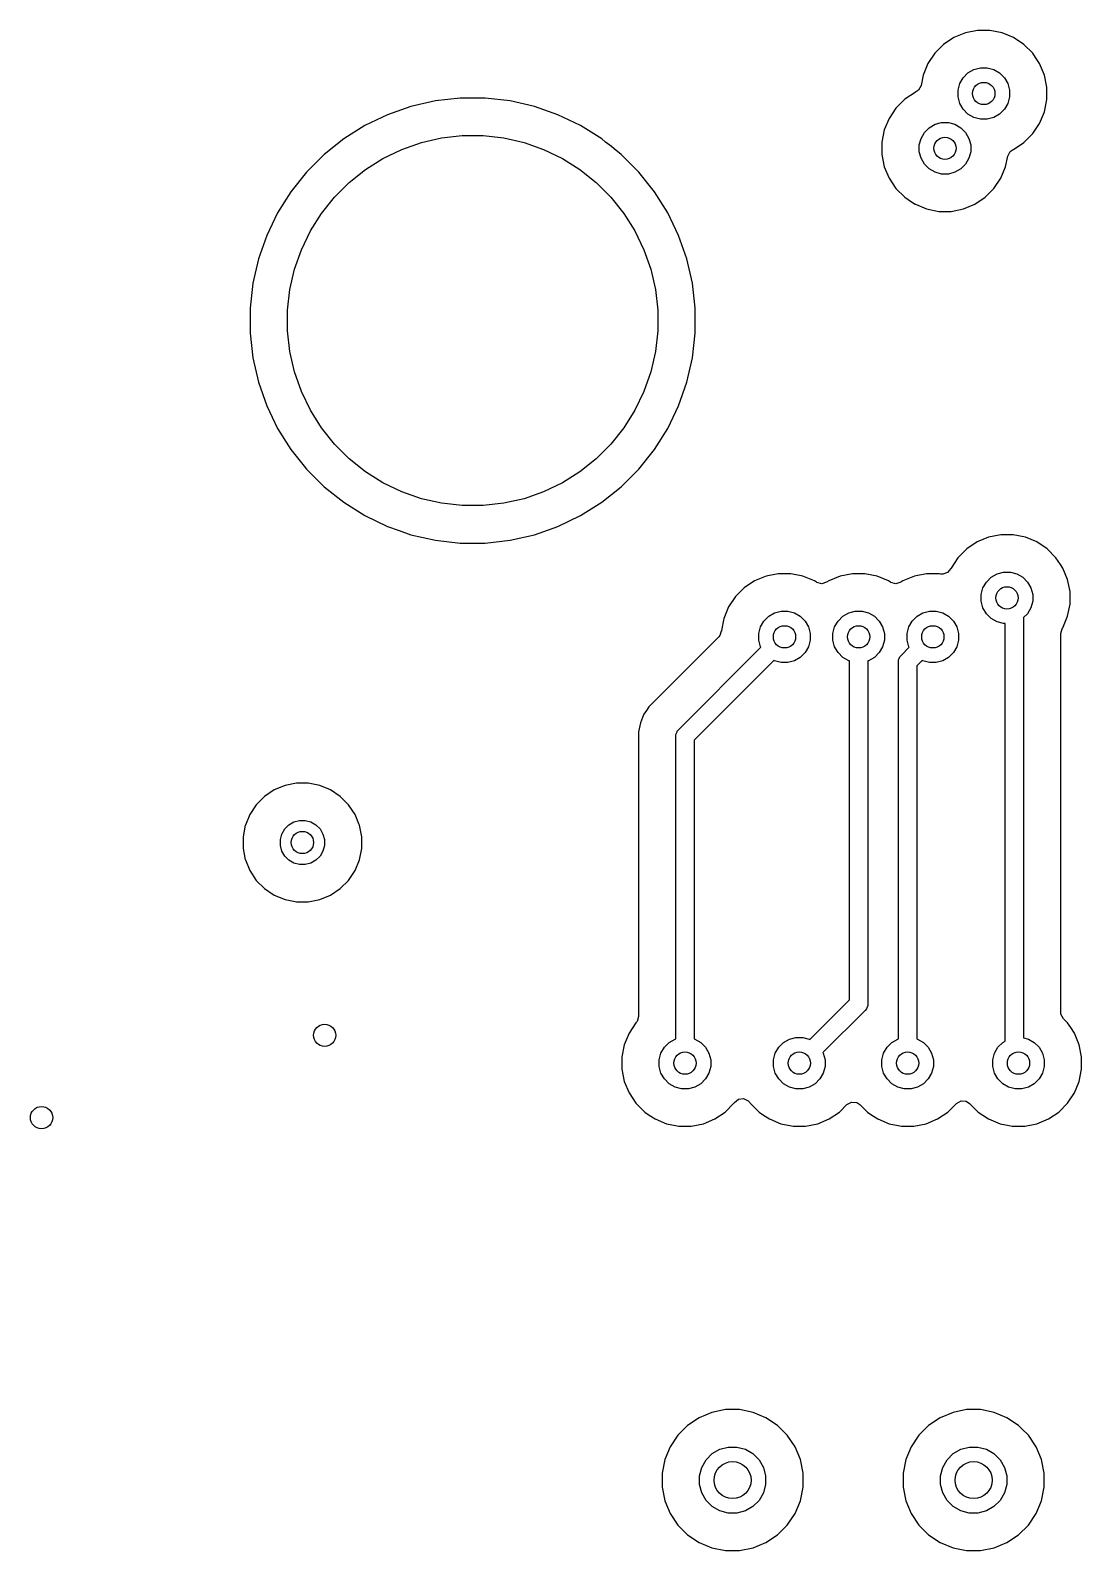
# Model space of a CAD drawing. Extents: x 3.62 to 7.51, y -6.04 to -1.71.
# Drawn here: x 5.909 to 6.467, y -3.061 to -2.254 of the extents above; entities that cross this region are included whole.
import ezdxf

# ---------------------------------------------------------------- set-up
doc = ezdxf.new("R2010")
doc.units = 0
doc.header["$MEASUREMENT"] = 0
doc.layers.add('BLACK', color=7, linetype='CONTINUOUS')

msp = doc.modelspace()

# ---------------------------------------------------------------- linework, layer by layer
at = {"layer": 'BLACK', "linetype": 'CONTINUOUS'}
for p, q in [((6.39898, -2.25758), (6.3935, -2.26125)), ((6.40508, -2.25506), (6.39898, -2.25758)), ((6.41155, -2.25377), (6.40508, -2.25506)), ((6.40508, -2.25506), (6.40508, -2.25506)), ((6.41814, -2.25377), (6.41155, -2.25377)), ((6.41155, -2.25377), (6.41155, -2.25377)), ((6.42461, -2.25506), (6.41814, -2.25377)), ((6.41814, -2.25377), (6.41814, -2.25377)), ((6.43071, -2.25758), (6.42461, -2.25506)), ((6.42461, -2.25506), (6.42461, -2.25506)), ((6.43619, -2.26125), (6.43071, -2.25758)), ((6.38884, -2.26591), (6.38517, -2.27139)), ((6.3935, -2.26125), (6.38884, -2.26591)), ((6.44085, -2.26591), (6.43619, -2.26125)), ((6.44238, -2.26819), (6.44085, -2.26591)), ((6.44452, -2.27139), (6.44238, -2.26819)), ((6.38517, -2.27139), (6.38265, -2.27749)), ((6.40391, -2.27887), (6.40646, -2.27632)), ((6.40646, -2.27632), (6.40957, -2.27452)), ((6.40957, -2.27452), (6.41305, -2.27359)), ((6.41305, -2.27359), (6.41664, -2.27359)), ((6.41664, -2.27359), (6.42012, -2.27452)), ((6.42012, -2.27452), (6.42323, -2.27632)), ((6.42323, -2.27632), (6.42578, -2.27887)), ((6.44704, -2.27749), (6.44452, -2.27139)), ((6.38154, -2.28305), (6.38027, -2.28549)), ((6.38265, -2.27749), (6.38154, -2.28305)), ((6.38265, -2.27749), (6.38265, -2.27749)), ((6.40118, -2.28546), (6.40211, -2.28198)), ((6.40211, -2.28198), (6.40391, -2.27887)), ((6.42578, -2.27887), (6.42758, -2.28198)), ((6.42758, -2.28198), (6.42851, -2.28546)), ((6.44833, -2.28396), (6.44704, -2.27749)), ((6.44833, -2.29055), (6.44833, -2.28396)), ((6.12372, -2.29123), (6.11079, -2.29418)), ((6.12373, -2.29123), (6.12372, -2.29123)), ((6.13691, -2.28974), (6.12373, -2.29123)), ((6.15018, -2.28974), (6.13691, -2.28974)), ((6.13691, -2.28974), (6.13691, -2.28974)), ((6.16336, -2.29123), (6.15018, -2.28974)), ((6.15018, -2.28974), (6.15018, -2.28974)), ((6.1763, -2.29418), (6.16336, -2.29123)), ((6.16336, -2.29123), (6.16336, -2.29123)), ((6.37291, -2.29036), (6.36825, -2.29503)), ((6.3784, -2.2867), (6.37291, -2.29036)), ((6.37862, -2.28661), (6.3784, -2.2867)), ((6.3784, -2.2867), (6.3784, -2.2867)), ((6.38027, -2.28549), (6.37862, -2.28661)), ((6.40118, -2.28905), (6.40118, -2.28546)), ((6.40211, -2.29253), (6.40118, -2.28905)), ((6.40391, -2.29564), (6.40211, -2.29253)), ((6.42758, -2.29253), (6.42578, -2.29564)), ((6.42851, -2.28905), (6.42758, -2.29253)), ((6.42851, -2.28546), (6.42851, -2.28905)), ((6.44704, -2.29702), (6.44833, -2.29055)), ((6.09827, -2.29856), (6.08631, -2.30432)), ((6.11079, -2.29418), (6.09827, -2.29856)), ((6.11079, -2.29418), (6.11079, -2.29418)), ((6.18882, -2.29856), (6.1763, -2.29418)), ((6.1763, -2.29418), (6.1763, -2.29418)), ((6.20077, -2.30432), (6.18882, -2.29856)), ((6.36458, -2.30051), (6.36206, -2.30661)), ((6.36825, -2.29503), (6.36458, -2.30051)), ((6.40646, -2.29819), (6.40391, -2.29564)), ((6.40957, -2.29999), (6.40646, -2.29819)), ((6.41305, -2.30092), (6.40957, -2.29999)), ((6.42012, -2.29999), (6.41664, -2.30092)), ((6.42323, -2.29819), (6.42012, -2.29999)), ((6.42578, -2.29564), (6.42323, -2.29819)), ((6.44452, -2.30312), (6.44704, -2.29702)), ((6.08631, -2.30432), (6.07508, -2.31138)), ((6.20078, -2.30432), (6.20077, -2.30432)), ((6.21201, -2.31138), (6.20078, -2.30432)), ((6.36206, -2.30661), (6.36077, -2.31307)), ((6.36206, -2.30661), (6.36206, -2.30661)), ((6.38153, -2.3111), (6.38332, -2.30798)), ((6.38332, -2.30798), (6.38587, -2.30544)), ((6.38587, -2.30544), (6.38898, -2.30364)), ((6.38898, -2.30364), (6.39246, -2.30271)), ((6.39246, -2.30271), (6.39606, -2.30271)), ((6.39606, -2.30271), (6.39953, -2.30364)), ((6.39953, -2.30364), (6.40265, -2.30544)), ((6.40265, -2.30544), (6.40519, -2.30798)), ((6.40519, -2.30798), (6.40699, -2.3111)), ((6.41664, -2.30092), (6.41305, -2.30092)), ((6.43619, -2.31326), (6.44085, -2.3086)), ((6.44085, -2.3086), (6.44452, -2.30312)), ((6.07508, -2.31138), (6.0647, -2.31965)), ((6.10588, -2.31694), (6.1163, -2.3133)), ((6.1163, -2.3133), (6.12706, -2.31084)), ((6.12706, -2.31084), (6.13802, -2.3096)), ((6.13802, -2.3096), (6.14906, -2.3096)), ((6.14906, -2.3096), (6.16003, -2.31084)), ((6.16003, -2.31084), (6.17079, -2.3133)), ((6.17079, -2.3133), (6.18121, -2.31694)), ((6.21413, -2.31307), (6.21201, -2.31138)), ((6.21717, -2.31549), (6.21413, -2.31307)), ((6.21862, -2.31665), (6.21717, -2.31549)), ((6.22238, -2.31965), (6.21862, -2.31665)), ((6.21862, -2.31665), (6.21862, -2.31665)), ((6.36077, -2.31307), (6.36077, -2.31967)), ((6.3806, -2.31457), (6.38153, -2.3111)), ((6.3806, -2.31817), (6.3806, -2.31457)), ((6.40699, -2.3111), (6.40792, -2.31457)), ((6.40792, -2.31457), (6.40792, -2.31817)), ((6.43071, -2.31693), (6.43619, -2.31326)), ((6.0647, -2.31965), (6.05532, -2.32903)), ((6.08659, -2.3276), (6.09593, -2.32173)), ((6.09593, -2.32173), (6.10588, -2.31694)), ((6.18121, -2.31694), (6.19115, -2.32173)), ((6.19115, -2.32173), (6.2005, -2.3276)), ((6.23176, -2.32903), (6.22238, -2.31965)), ((6.22238, -2.31965), (6.22238, -2.31965)), ((6.22238, -2.31965), (6.22238, -2.31965)), ((6.36077, -2.31967), (6.36206, -2.32614)), ((6.38153, -2.32165), (6.3806, -2.31817)), ((6.38332, -2.32476), (6.38153, -2.32165)), ((6.38587, -2.32731), (6.38332, -2.32476)), ((6.40519, -2.32476), (6.40265, -2.32731)), ((6.40699, -2.32165), (6.40519, -2.32476)), ((6.40792, -2.31817), (6.40699, -2.32165)), ((6.42645, -2.32614), (6.42756, -2.32058)), ((6.42756, -2.32058), (6.42884, -2.31814)), ((6.42884, -2.31814), (6.43048, -2.31702)), ((6.43048, -2.31702), (6.43071, -2.31693)), ((6.05532, -2.32903), (6.04705, -2.33941)), ((6.07796, -2.33448), (6.08659, -2.3276)), ((6.2005, -2.3276), (6.20913, -2.33448)), ((6.24004, -2.33941), (6.23176, -2.32903)), ((6.36206, -2.32614), (6.36206, -2.32614)), ((6.36206, -2.32614), (6.36458, -2.33223)), ((6.36458, -2.33223), (6.36825, -2.33772)), ((6.38898, -2.3291), (6.38587, -2.32731)), ((6.39246, -2.33003), (6.38898, -2.3291)), ((6.39606, -2.33003), (6.39246, -2.33003)), ((6.39953, -2.3291), (6.39606, -2.33003)), ((6.40265, -2.32731), (6.39953, -2.3291)), ((6.42027, -2.33772), (6.42393, -2.33223)), ((6.42393, -2.33223), (6.42645, -2.32614)), ((6.04705, -2.33941), (6.03999, -2.35064)), ((6.07015, -2.34229), (6.07796, -2.33448)), ((6.20913, -2.33448), (6.21693, -2.34229)), ((6.2471, -2.35064), (6.24004, -2.33941)), ((6.36825, -2.33772), (6.37291, -2.34238)), ((6.4156, -2.34238), (6.42027, -2.33772)), ((6.06327, -2.35092), (6.07015, -2.34229)), ((6.21693, -2.34229), (6.22382, -2.35092)), ((6.37291, -2.34238), (6.37656, -2.34482)), ((6.37656, -2.34482), (6.3784, -2.34605)), ((6.3784, -2.34605), (6.3784, -2.34605)), ((6.3784, -2.34605), (6.3784, -2.34605)), ((6.3784, -2.34605), (6.37854, -2.34611)), ((6.37854, -2.34611), (6.38449, -2.34857)), ((6.38449, -2.34857), (6.39096, -2.34986)), ((6.39755, -2.34986), (6.40402, -2.34857)), ((6.40402, -2.34857), (6.41012, -2.34605)), ((6.41012, -2.34605), (6.4156, -2.34238)), ((6.03999, -2.35064), (6.03423, -2.3626)), ((6.0574, -2.36026), (6.06327, -2.35092)), ((6.22382, -2.35092), (6.22969, -2.36026)), ((6.25285, -2.3626), (6.2471, -2.35064)), ((6.39096, -2.34986), (6.39096, -2.34986)), ((6.39096, -2.34986), (6.39096, -2.34986)), ((6.39096, -2.34986), (6.39755, -2.34986)), ((6.39755, -2.34986), (6.39755, -2.34986)), ((6.03423, -2.3626), (6.02985, -2.37512)), ((6.05261, -2.37021), (6.0574, -2.36026)), ((6.22969, -2.36026), (6.23448, -2.37021)), ((6.25724, -2.37512), (6.25285, -2.3626)), ((6.04896, -2.38063), (6.05261, -2.37021)), ((6.23448, -2.37021), (6.23812, -2.38063)), ((6.02985, -2.37512), (6.0269, -2.38806)), ((6.02985, -2.37512), (6.02985, -2.37512)), ((6.04651, -2.39139), (6.04896, -2.38063)), ((6.23812, -2.38063), (6.24058, -2.39139)), ((6.26019, -2.38806), (6.25724, -2.37512)), ((6.0269, -2.38806), (6.02541, -2.40124)), ((6.0269, -2.38806), (6.0269, -2.38806)), ((6.26167, -2.40124), (6.26019, -2.38806)), ((6.04527, -2.40236), (6.04651, -2.39139)), ((6.24058, -2.39139), (6.24181, -2.40236)), ((6.02541, -2.40124), (6.02541, -2.41451)), ((6.04527, -2.41339), (6.04527, -2.40236)), ((6.24181, -2.40236), (6.24181, -2.41339)), ((6.26167, -2.41451), (6.26167, -2.40124)), ((6.04651, -2.42436), (6.04527, -2.41339)), ((6.24181, -2.41339), (6.24058, -2.42436)), ((6.02541, -2.41451), (6.0269, -2.42769)), ((6.26019, -2.42769), (6.26167, -2.41451)), ((6.0269, -2.42769), (6.0269, -2.42769)), ((6.0269, -2.42769), (6.02985, -2.44063)), ((6.04896, -2.43512), (6.04651, -2.42436)), ((6.24058, -2.42436), (6.23812, -2.43512)), ((6.25724, -2.44063), (6.26019, -2.42769)), ((6.05261, -2.44554), (6.04896, -2.43512)), ((6.23812, -2.43512), (6.23448, -2.44554)), ((6.02985, -2.44063), (6.02985, -2.44063)), ((6.02985, -2.44063), (6.03423, -2.45315)), ((6.0574, -2.45548), (6.05261, -2.44554)), ((6.23448, -2.44554), (6.22969, -2.45548)), ((6.25285, -2.45315), (6.25724, -2.44063)), ((6.03423, -2.45315), (6.03999, -2.46511)), ((6.2471, -2.46511), (6.25285, -2.45315)), ((6.06327, -2.46483), (6.0574, -2.45548)), ((6.22969, -2.45548), (6.22382, -2.46483)), ((6.03999, -2.46511), (6.03999, -2.46511)), ((6.03999, -2.46511), (6.04705, -2.47634)), ((6.07015, -2.47346), (6.06327, -2.46483)), ((6.22382, -2.46483), (6.21693, -2.47346)), ((6.24004, -2.47634), (6.2471, -2.46511)), ((6.04705, -2.47634), (6.0506, -2.48079)), ((6.07796, -2.48126), (6.07015, -2.47346)), ((6.21693, -2.47346), (6.20913, -2.48126)), ((6.23176, -2.48671), (6.24004, -2.47634)), ((6.0506, -2.48079), (6.05407, -2.48514)), ((6.05407, -2.48514), (6.05532, -2.48671)), ((6.08659, -2.48815), (6.07796, -2.48126)), ((6.20913, -2.48126), (6.2005, -2.48815)), ((6.05532, -2.48671), (6.0647, -2.4961)), ((6.09593, -2.49402), (6.08659, -2.48815)), ((6.10588, -2.49881), (6.09593, -2.49402)), ((6.19115, -2.49402), (6.18121, -2.49881)), ((6.2005, -2.48815), (6.19115, -2.49402)), ((6.22238, -2.4961), (6.23176, -2.48671)), ((6.0647, -2.4961), (6.07508, -2.50437)), ((6.1163, -2.50245), (6.10588, -2.49881)), ((6.12706, -2.50491), (6.1163, -2.50245)), ((6.17079, -2.50245), (6.16003, -2.50491)), ((6.18121, -2.49881), (6.17079, -2.50245)), ((6.21201, -2.50437), (6.22238, -2.4961)), ((6.07508, -2.50437), (6.08631, -2.51143)), ((6.13802, -2.50614), (6.12706, -2.50491)), ((6.14906, -2.50614), (6.13802, -2.50614)), ((6.16003, -2.50491), (6.14906, -2.50614)), ((6.20078, -2.51143), (6.21201, -2.50437)), ((6.08631, -2.51143), (6.09827, -2.51718)), ((6.09827, -2.51718), (6.10443, -2.51934)), ((6.1763, -2.52157), (6.18882, -2.51718)), ((6.18882, -2.51718), (6.20078, -2.51143)), ((6.10443, -2.51934), (6.11079, -2.52157)), ((6.11079, -2.52157), (6.11079, -2.52157)), ((6.11079, -2.52157), (6.12372, -2.52452)), ((6.12372, -2.52452), (6.13691, -2.526)), ((6.13691, -2.526), (6.13691, -2.526)), ((6.13691, -2.526), (6.13691, -2.526)), ((6.13691, -2.526), (6.15018, -2.526)), ((6.15018, -2.526), (6.16336, -2.52452)), ((6.15018, -2.526), (6.15018, -2.526)), ((6.16336, -2.52452), (6.1763, -2.52157)), ((6.4113, -2.52544), (6.40582, -2.52911)), ((6.4174, -2.52292), (6.4113, -2.52544)), ((6.42387, -2.52163), (6.4174, -2.52292)), ((6.4174, -2.52292), (6.4174, -2.52292)), ((6.43046, -2.52163), (6.42387, -2.52163)), ((6.42387, -2.52163), (6.42387, -2.52163)), ((6.43693, -2.52292), (6.43046, -2.52163)), ((6.43046, -2.52163), (6.43046, -2.52163)), ((6.44303, -2.52544), (6.43693, -2.52292)), ((6.43693, -2.52292), (6.43693, -2.52292)), ((6.44851, -2.52911), (6.44303, -2.52544)), ((6.40116, -2.53377), (6.39749, -2.53926)), ((6.40582, -2.52911), (6.40116, -2.53377)), ((6.45317, -2.53377), (6.44851, -2.52911)), ((6.45561, -2.53742), (6.45317, -2.53377)), ((6.30576, -2.5423), (6.29929, -2.54359)), ((6.31235, -2.5423), (6.30576, -2.5423)), ((6.30576, -2.5423), (6.30576, -2.5423)), ((6.31882, -2.54359), (6.31235, -2.5423)), ((6.31235, -2.5423), (6.31235, -2.5423)), ((6.34513, -2.5423), (6.33866, -2.54359)), ((6.35172, -2.5423), (6.34513, -2.5423)), ((6.34513, -2.5423), (6.34513, -2.5423)), ((6.35819, -2.54359), (6.35172, -2.5423)), ((6.35172, -2.5423), (6.35172, -2.5423)), ((6.3845, -2.5423), (6.37803, -2.54359)), ((6.39109, -2.5423), (6.3845, -2.5423)), ((6.3845, -2.5423), (6.3845, -2.5423)), ((6.39191, -2.54247), (6.39109, -2.5423)), ((6.39304, -2.54256), (6.39191, -2.54247)), ((6.39565, -2.54169), (6.39304, -2.54256)), ((6.39737, -2.53955), (6.39565, -2.54169)), ((6.39749, -2.53926), (6.39737, -2.53955)), ((6.41878, -2.54419), (6.42189, -2.54239)), ((6.42189, -2.54239), (6.42537, -2.54146)), ((6.42537, -2.54146), (6.42896, -2.54146)), ((6.42896, -2.54146), (6.43244, -2.54239)), ((6.43244, -2.54239), (6.43555, -2.54419)), ((6.45684, -2.53926), (6.45561, -2.53742)), ((6.45936, -2.54535), (6.45684, -2.53926)), ((6.28771, -2.54978), (6.28305, -2.55444)), ((6.29319, -2.54611), (6.28771, -2.54978)), ((6.29929, -2.54359), (6.29319, -2.54611)), ((6.29929, -2.54359), (6.29929, -2.54359)), ((6.32492, -2.54611), (6.31882, -2.54359)), ((6.31882, -2.54359), (6.31882, -2.54359)), ((6.32603, -2.54686), (6.32492, -2.54611)), ((6.32492, -2.54611), (6.32492, -2.54611)), ((6.32617, -2.54695), (6.32603, -2.54686)), ((6.32883, -2.54768), (6.32617, -2.54695)), ((6.33145, -2.54686), (6.32883, -2.54768)), ((6.33256, -2.54611), (6.33145, -2.54686)), ((6.33866, -2.54359), (6.33256, -2.54611)), ((6.33256, -2.54611), (6.33256, -2.54611)), ((6.33866, -2.54359), (6.33866, -2.54359)), ((6.36429, -2.54611), (6.35819, -2.54359)), ((6.35819, -2.54359), (6.35819, -2.54359)), ((6.3654, -2.54686), (6.36429, -2.54611)), ((6.36429, -2.54611), (6.36429, -2.54611)), ((6.36554, -2.54695), (6.3654, -2.54686)), ((6.3682, -2.54768), (6.36554, -2.54695)), ((6.37082, -2.54686), (6.3682, -2.54768)), ((6.37193, -2.54611), (6.37082, -2.54686)), ((6.37803, -2.54359), (6.37193, -2.54611)), ((6.37193, -2.54611), (6.37193, -2.54611)), ((6.37803, -2.54359), (6.37803, -2.54359)), ((6.4135, -2.55332), (6.41443, -2.54984)), ((6.41443, -2.54984), (6.41623, -2.54673)), ((6.41623, -2.54673), (6.41878, -2.54419)), ((6.43555, -2.54419), (6.4381, -2.54673)), ((6.4381, -2.54673), (6.4399, -2.54984)), ((6.4399, -2.54984), (6.44083, -2.55332)), ((6.46065, -2.55182), (6.45936, -2.54535)), ((6.28305, -2.55444), (6.27938, -2.55993)), ((6.4135, -2.55692), (6.4135, -2.55332)), ((6.41443, -2.56039), (6.4135, -2.55692)), ((6.44083, -2.55692), (6.4399, -2.56039)), ((6.44083, -2.55332), (6.44083, -2.55692)), ((6.45936, -2.56489), (6.46065, -2.55842)), ((6.46065, -2.55842), (6.46065, -2.55182)), ((6.27686, -2.56602), (6.27557, -2.57249)), ((6.27938, -2.55993), (6.27686, -2.56602)), ((6.27686, -2.56602), (6.27686, -2.56602)), ((6.29812, -2.5674), (6.30067, -2.56486)), ((6.30067, -2.56486), (6.30378, -2.56306)), ((6.30378, -2.56306), (6.30726, -2.56213)), ((6.30726, -2.56213), (6.31085, -2.56213)), ((6.31085, -2.56213), (6.31433, -2.56306)), ((6.31433, -2.56306), (6.31744, -2.56486)), ((6.31744, -2.56486), (6.31999, -2.5674)), ((6.33749, -2.5674), (6.34004, -2.56486)), ((6.34004, -2.56486), (6.34315, -2.56306)), ((6.34315, -2.56306), (6.34663, -2.56213)), ((6.34663, -2.56213), (6.35022, -2.56213)), ((6.35022, -2.56213), (6.3537, -2.56306)), ((6.3537, -2.56306), (6.35681, -2.56486)), ((6.35681, -2.56486), (6.35936, -2.5674)), ((6.37686, -2.5674), (6.37941, -2.56486)), ((6.37941, -2.56486), (6.38252, -2.56306)), ((6.38252, -2.56306), (6.386, -2.56213)), ((6.386, -2.56213), (6.38959, -2.56213)), ((6.38959, -2.56213), (6.39307, -2.56306)), ((6.39307, -2.56306), (6.39618, -2.56486)), ((6.39618, -2.56486), (6.39873, -2.5674)), ((6.41623, -2.56351), (6.41443, -2.56039)), ((6.41878, -2.56605), (6.41623, -2.56351)), ((6.42189, -2.56785), (6.41878, -2.56605)), ((6.4381, -2.56351), (6.43602, -2.56558)), ((6.43602, -2.56558), (6.43602, -2.78875)), ((6.4399, -2.56039), (6.4381, -2.56351)), ((6.45684, -2.57098), (6.45936, -2.56489)), ((6.2748, -2.57506), (6.27414, -2.57588)), ((6.27548, -2.57272), (6.2748, -2.57506)), ((6.27555, -2.57273), (6.27548, -2.57272)), ((6.27557, -2.57249), (6.27555, -2.57273)), ((6.29539, -2.57399), (6.29632, -2.57051)), ((6.29539, -2.57759), (6.29539, -2.57399)), ((6.29632, -2.57051), (6.29812, -2.5674)), ((6.31999, -2.5674), (6.32179, -2.57051)), ((6.32179, -2.57051), (6.32272, -2.57399)), ((6.32272, -2.57399), (6.32272, -2.57759)), ((6.33476, -2.57399), (6.33569, -2.57051)), ((6.33476, -2.57759), (6.33476, -2.57399)), ((6.33569, -2.57051), (6.33749, -2.5674)), ((6.35936, -2.5674), (6.36116, -2.57051)), ((6.36116, -2.57051), (6.36209, -2.57399)), ((6.36209, -2.57399), (6.36209, -2.57759)), ((6.37413, -2.57399), (6.37506, -2.57051)), ((6.37413, -2.57759), (6.37413, -2.57399)), ((6.37506, -2.57051), (6.37686, -2.5674)), ((6.39873, -2.5674), (6.40053, -2.57051)), ((6.40053, -2.57051), (6.40146, -2.57399)), ((6.40146, -2.57399), (6.40146, -2.57759)), ((6.42537, -2.56878), (6.42189, -2.56785)), ((6.42618, -2.56878), (6.42537, -2.56878)), ((6.42618, -2.7905), (6.42618, -2.56878)), ((6.45573, -2.57412), (6.4565, -2.57148)), ((6.45573, -2.74828), (6.45573, -2.57412)), ((6.4565, -2.57148), (6.45655, -2.57141)), ((6.45655, -2.57141), (6.45668, -2.57122)), ((6.45668, -2.57122), (6.45684, -2.57098)), ((6.27414, -2.57588), (6.24065, -2.60936)), ((6.25275, -2.62513), (6.29651, -2.58138)), ((6.29632, -2.58106), (6.29539, -2.57759)), ((6.29651, -2.58138), (6.29632, -2.58106)), ((6.32179, -2.58106), (6.31999, -2.58418)), ((6.32272, -2.57759), (6.32179, -2.58106)), ((6.33569, -2.58106), (6.33476, -2.57759)), ((6.33749, -2.58418), (6.33569, -2.58106)), ((6.36116, -2.58106), (6.35936, -2.58418)), ((6.36209, -2.57759), (6.36116, -2.58106)), ((6.37095, -2.58567), (6.37525, -2.58138)), ((6.37506, -2.58106), (6.37413, -2.57759)), ((6.37525, -2.58138), (6.37506, -2.58106)), ((6.40053, -2.58106), (6.39873, -2.58418)), ((6.40146, -2.57759), (6.40053, -2.58106)), ((6.30347, -2.58834), (6.26116, -2.63065)), ((6.30378, -2.58852), (6.30347, -2.58834)), ((6.30726, -2.58945), (6.30378, -2.58852)), ((6.31085, -2.58945), (6.30726, -2.58945)), ((6.31433, -2.58852), (6.31085, -2.58945)), ((6.31744, -2.58672), (6.31433, -2.58852)), ((6.31999, -2.58418), (6.31744, -2.58672)), ((6.34004, -2.58672), (6.33749, -2.58418)), ((6.34315, -2.58852), (6.34004, -2.58672)), ((6.3435, -2.58861), (6.34315, -2.58852)), ((6.3435, -2.76863), (6.3435, -2.58861)), ((6.3537, -2.58852), (6.35335, -2.58861)), ((6.35335, -2.58861), (6.35335, -2.77067)), ((6.35681, -2.58672), (6.3537, -2.58852)), ((6.35936, -2.58418), (6.35681, -2.58672)), ((6.36951, -2.58915), (6.3696, -2.58819)), ((6.36951, -2.78934), (6.36951, -2.58915)), ((6.3696, -2.58819), (6.36965, -2.58808)), ((6.36965, -2.58808), (6.36982, -2.58767)), ((6.36982, -2.58767), (6.37034, -2.58642)), ((6.37034, -2.58642), (6.37095, -2.58567)), ((6.37034, -2.58642), (6.37034, -2.58642)), ((6.38221, -2.58834), (6.37935, -2.59119)), ((6.37935, -2.59119), (6.37935, -2.78934)), ((6.38252, -2.58852), (6.38221, -2.58834)), ((6.386, -2.58945), (6.38252, -2.58852)), ((6.38959, -2.58945), (6.386, -2.58945)), ((6.39307, -2.58852), (6.38959, -2.58945)), ((6.39618, -2.58672), (6.39307, -2.58852)), ((6.39873, -2.58418), (6.39618, -2.58672)), ((6.23579, -2.61487), (6.23441, -2.61694)), ((6.23711, -2.61291), (6.23579, -2.61487)), ((6.24054, -2.60948), (6.23711, -2.61291)), ((6.24065, -2.60936), (6.24054, -2.60948)), ((6.24054, -2.60948), (6.24054, -2.60948)), ((6.24065, -2.60936), (6.24065, -2.60936)), ((6.23255, -2.62143), (6.23161, -2.62618)), ((6.23372, -2.61862), (6.23255, -2.62142)), ((6.23255, -2.62142), (6.23255, -2.62143)), ((6.23441, -2.61694), (6.23372, -2.61862)), ((6.23161, -2.62618), (6.23161, -2.77742)), ((6.25131, -2.62861), (6.25141, -2.62765)), ((6.25131, -2.78934), (6.25131, -2.62861)), ((6.25141, -2.62765), (6.25155, -2.6273)), ((6.25155, -2.6273), (6.25201, -2.62618)), ((6.25201, -2.62618), (6.25214, -2.62587)), ((6.25214, -2.62587), (6.25275, -2.62513)), ((6.25214, -2.62587), (6.25214, -2.62587)), ((6.26116, -2.63065), (6.26116, -2.78934)), ((6.04396, -2.65473), (6.03822, -2.65711)), ((6.05005, -2.65352), (6.04396, -2.65473)), ((6.04396, -2.65473), (6.04396, -2.65473)), ((6.05625, -2.65352), (6.05005, -2.65352)), ((6.05005, -2.65352), (6.05005, -2.65352)), ((6.06234, -2.65473), (6.05625, -2.65352)), ((6.05625, -2.65352), (6.05625, -2.65352)), ((6.06808, -2.65711), (6.06234, -2.65473)), ((6.06234, -2.65473), (6.06234, -2.65473)), ((6.03306, -2.66056), (6.02867, -2.66495)), ((6.03822, -2.65711), (6.03306, -2.66056)), ((6.03306, -2.66056), (6.03306, -2.66056)), ((6.03822, -2.65711), (6.03822, -2.65711)), ((6.07324, -2.66056), (6.06808, -2.65711)), ((6.06808, -2.65711), (6.06808, -2.65711)), ((6.07763, -2.66495), (6.07324, -2.66056)), ((6.07324, -2.66056), (6.07324, -2.66056)), ((6.02522, -2.67011), (6.02285, -2.67585)), ((6.02867, -2.66495), (6.02522, -2.67011)), ((6.02522, -2.67011), (6.02522, -2.67011)), ((6.02867, -2.66495), (6.02867, -2.66495)), ((6.08108, -2.67011), (6.07763, -2.66495)), ((6.07763, -2.66495), (6.07763, -2.66495)), ((6.08317, -2.67516), (6.08108, -2.67011)), ((6.08108, -2.67011), (6.08108, -2.67011)), ((6.02284, -2.67585), (6.02163, -2.68194)), ((6.02285, -2.67585), (6.02284, -2.67585)), ((6.04224, -2.68052), (6.04378, -2.67785)), ((6.04378, -2.67785), (6.04596, -2.67567)), ((6.04596, -2.67567), (6.04863, -2.67413)), ((6.04863, -2.67413), (6.05161, -2.67333)), ((6.05161, -2.67333), (6.05469, -2.67333)), ((6.05469, -2.67333), (6.05767, -2.67413)), ((6.05767, -2.67413), (6.06034, -2.67567)), ((6.06034, -2.67567), (6.06252, -2.67785)), ((6.06252, -2.67785), (6.06406, -2.68052)), ((6.08345, -2.67585), (6.08317, -2.67516)), ((6.08467, -2.68194), (6.08345, -2.67585)), ((6.08345, -2.67585), (6.08345, -2.67585)), ((6.02163, -2.68194), (6.02163, -2.68814)), ((6.02163, -2.68814), (6.02284, -2.69423)), ((6.04144, -2.6835), (6.04224, -2.68052)), ((6.04144, -2.68658), (6.04144, -2.6835)), ((6.04224, -2.68956), (6.04144, -2.68658)), ((6.06406, -2.68052), (6.06486, -2.6835)), ((6.06486, -2.68658), (6.06406, -2.68956)), ((6.06486, -2.6835), (6.06486, -2.68658)), ((6.08345, -2.69423), (6.08467, -2.68814)), ((6.08467, -2.68814), (6.08467, -2.68194)), ((6.08467, -2.68194), (6.08467, -2.68194)), ((6.08467, -2.68194), (6.08467, -2.68194)), ((6.02284, -2.69423), (6.02285, -2.69423)), ((6.02285, -2.69423), (6.02522, -2.69997)), ((6.04378, -2.69223), (6.04224, -2.68956)), ((6.04596, -2.69441), (6.04378, -2.69223)), ((6.04863, -2.69595), (6.04596, -2.69441)), ((6.05161, -2.69675), (6.04863, -2.69595)), ((6.05767, -2.69595), (6.05469, -2.69675)), ((6.06034, -2.69441), (6.05767, -2.69595)), ((6.06252, -2.69223), (6.06034, -2.69441)), ((6.06406, -2.68956), (6.06252, -2.69223)), ((6.08108, -2.69997), (6.08345, -2.69423)), ((6.02522, -2.69997), (6.02522, -2.69997)), ((6.02522, -2.69997), (6.02867, -2.70513)), ((6.05469, -2.69675), (6.05161, -2.69675)), ((6.07763, -2.70513), (6.08108, -2.69997)), ((6.02867, -2.70513), (6.02867, -2.70513)), ((6.02867, -2.70513), (6.03306, -2.70952)), ((6.03306, -2.70952), (6.03306, -2.70952)), ((6.03306, -2.70952), (6.03822, -2.71297)), ((6.06808, -2.71297), (6.07324, -2.70952)), ((6.07324, -2.70952), (6.07763, -2.70513)), ((6.03822, -2.71297), (6.03822, -2.71297)), ((6.03822, -2.71297), (6.04396, -2.71534)), ((6.04396, -2.71534), (6.04396, -2.71534)), ((6.04396, -2.71534), (6.04938, -2.71642)), ((6.04938, -2.71642), (6.05005, -2.71656)), ((6.05005, -2.71656), (6.05005, -2.71656)), ((6.05005, -2.71656), (6.05005, -2.71656)), ((6.05005, -2.71656), (6.05625, -2.71656)), ((6.05625, -2.71656), (6.06234, -2.71534)), ((6.05625, -2.71656), (6.05625, -2.71656)), ((6.06234, -2.71534), (6.06808, -2.71297)), ((6.45573, -2.77523), (6.45573, -2.74828)), ((6.32252, -2.78962), (6.3435, -2.76863)), ((6.35191, -2.77415), (6.32948, -2.79658)), ((6.35252, -2.7734), (6.35191, -2.77415)), ((6.35325, -2.77163), (6.35252, -2.7734)), ((6.35252, -2.7734), (6.35252, -2.7734)), ((6.35335, -2.77067), (6.35325, -2.77163)), ((6.45584, -2.77626), (6.45573, -2.77523)), ((6.45716, -2.77868), (6.45584, -2.77626)), ((6.23023, -2.78082), (6.22656, -2.7863)), ((6.23038, -2.78063), (6.23023, -2.78082)), ((6.23083, -2.78005), (6.23037, -2.78063)), ((6.23037, -2.78063), (6.23038, -2.78063)), ((6.23161, -2.77742), (6.23083, -2.78005)), ((6.4593, -2.78082), (6.45716, -2.77868)), ((6.46099, -2.78335), (6.4593, -2.78082)), ((6.46296, -2.7863), (6.46099, -2.78335)), ((6.22404, -2.7924), (6.22275, -2.79887)), ((6.22656, -2.7863), (6.22404, -2.7924)), ((6.22404, -2.7924), (6.22404, -2.7924)), ((6.2453, -2.79378), (6.24785, -2.79123)), ((6.24785, -2.79123), (6.25096, -2.78943)), ((6.25096, -2.78943), (6.25131, -2.78934)), ((6.26116, -2.78934), (6.26151, -2.78943)), ((6.26151, -2.78943), (6.26462, -2.79123)), ((6.26462, -2.79123), (6.26717, -2.79378)), ((6.306, -2.79378), (6.30854, -2.79123)), ((6.30854, -2.79123), (6.31166, -2.78943)), ((6.31166, -2.78943), (6.31513, -2.7885)), ((6.31513, -2.7885), (6.31873, -2.7885)), ((6.31873, -2.7885), (6.3222, -2.78943)), ((6.3222, -2.78943), (6.32252, -2.78962)), ((6.3635, -2.79378), (6.36604, -2.79123)), ((6.36604, -2.79123), (6.36916, -2.78943)), ((6.36916, -2.78943), (6.36951, -2.78934)), ((6.37935, -2.78934), (6.3797, -2.78943)), ((6.3797, -2.78943), (6.38282, -2.79123)), ((6.38282, -2.79123), (6.38536, -2.79378)), ((6.42236, -2.79378), (6.4249, -2.79123)), ((6.4249, -2.79123), (6.42618, -2.7905)), ((6.43602, -2.78875), (6.43856, -2.78943)), ((6.43856, -2.78943), (6.44168, -2.79123)), ((6.44168, -2.79123), (6.44422, -2.79378)), ((6.46549, -2.7924), (6.46296, -2.7863)), ((6.46678, -2.79887), (6.46549, -2.7924)), ((6.22275, -2.79887), (6.22275, -2.80546)), ((6.24257, -2.80037), (6.2435, -2.79689)), ((6.24257, -2.80396), (6.24257, -2.80037)), ((6.2435, -2.79689), (6.2453, -2.79378)), ((6.26717, -2.79378), (6.26896, -2.79689)), ((6.26896, -2.79689), (6.2699, -2.80037)), ((6.2699, -2.80037), (6.2699, -2.80396)), ((6.30327, -2.80037), (6.3042, -2.79689)), ((6.30327, -2.80396), (6.30327, -2.80037)), ((6.3042, -2.79689), (6.306, -2.79378)), ((6.32948, -2.79658), (6.32966, -2.79689)), ((6.32966, -2.79689), (6.33059, -2.80037)), ((6.33059, -2.80037), (6.33059, -2.80396)), ((6.36077, -2.80037), (6.3617, -2.79689)), ((6.36077, -2.80396), (6.36077, -2.80037)), ((6.3617, -2.79689), (6.3635, -2.79378)), ((6.38536, -2.79378), (6.38716, -2.79689)), ((6.38716, -2.79689), (6.38809, -2.80037)), ((6.38809, -2.80037), (6.38809, -2.80396)), ((6.41963, -2.80037), (6.42056, -2.79689)), ((6.41963, -2.80396), (6.41963, -2.80037)), ((6.42056, -2.79689), (6.42236, -2.79378)), ((6.44422, -2.79378), (6.44602, -2.79689)), ((6.44602, -2.79689), (6.44695, -2.80037)), ((6.44695, -2.80037), (6.44695, -2.80396)), ((6.46678, -2.80546), (6.46678, -2.79887)), ((6.22275, -2.80546), (6.22404, -2.81193)), ((6.2435, -2.80744), (6.24257, -2.80396)), ((6.2453, -2.81055), (6.2435, -2.80744)), ((6.26896, -2.80744), (6.26717, -2.81055)), ((6.2699, -2.80396), (6.26896, -2.80744)), ((6.3042, -2.80744), (6.30327, -2.80396)), ((6.306, -2.81055), (6.3042, -2.80744)), ((6.32966, -2.80744), (6.32786, -2.81055)), ((6.33059, -2.80396), (6.32966, -2.80744)), ((6.3617, -2.80744), (6.36077, -2.80396)), ((6.3635, -2.81055), (6.3617, -2.80744)), ((6.38716, -2.80744), (6.38536, -2.81055)), ((6.38809, -2.80396), (6.38716, -2.80744)), ((6.42056, -2.80744), (6.41963, -2.80396)), ((6.42236, -2.81055), (6.42056, -2.80744)), ((6.44602, -2.80744), (6.44422, -2.81055)), ((6.44695, -2.80396), (6.44602, -2.80744)), ((6.46549, -2.81193), (6.46678, -2.80546)), ((6.22404, -2.81193), (6.22404, -2.81193)), ((6.22404, -2.81193), (6.22656, -2.81803)), ((6.24785, -2.8131), (6.2453, -2.81055)), ((6.25096, -2.8149), (6.24785, -2.8131)), ((6.25444, -2.81583), (6.25096, -2.8149)), ((6.25803, -2.81583), (6.25444, -2.81583)), ((6.26151, -2.8149), (6.25803, -2.81583)), ((6.26462, -2.8131), (6.26151, -2.8149)), ((6.26717, -2.81055), (6.26462, -2.8131)), ((6.30854, -2.8131), (6.306, -2.81055)), ((6.31166, -2.8149), (6.30854, -2.8131)), ((6.31513, -2.81583), (6.31166, -2.8149)), ((6.31873, -2.81583), (6.31513, -2.81583)), ((6.3222, -2.8149), (6.31873, -2.81583)), ((6.32532, -2.8131), (6.3222, -2.8149)), ((6.32786, -2.81055), (6.32532, -2.8131)), ((6.36604, -2.8131), (6.3635, -2.81055)), ((6.36916, -2.8149), (6.36604, -2.8131)), ((6.37263, -2.81583), (6.36916, -2.8149)), ((6.37623, -2.81583), (6.37263, -2.81583)), ((6.3797, -2.8149), (6.37623, -2.81583)), ((6.38282, -2.8131), (6.3797, -2.8149)), ((6.38536, -2.81055), (6.38282, -2.8131)), ((6.4249, -2.8131), (6.42236, -2.81055)), ((6.42802, -2.8149), (6.4249, -2.8131)), ((6.43149, -2.81583), (6.42802, -2.8149)), ((6.43509, -2.81583), (6.43149, -2.81583)), ((6.43856, -2.8149), (6.43509, -2.81583)), ((6.44168, -2.8131), (6.43856, -2.8149)), ((6.44422, -2.81055), (6.44168, -2.8131)), ((6.46296, -2.81803), (6.46549, -2.81193)), ((6.22656, -2.81803), (6.23023, -2.82351)), ((6.23023, -2.82351), (6.23489, -2.82817)), ((6.27758, -2.82817), (6.28224, -2.82351)), ((6.28224, -2.82351), (6.28252, -2.8231)), ((6.28252, -2.82309), (6.28463, -2.82133)), ((6.28252, -2.8231), (6.28252, -2.82309)), ((6.28463, -2.82133), (6.28736, -2.82099)), ((6.28736, -2.82099), (6.28984, -2.82217)), ((6.28984, -2.82217), (6.29064, -2.82309)), ((6.29064, -2.82309), (6.29092, -2.82351)), ((6.29092, -2.82351), (6.29092, -2.82351)), ((6.29092, -2.82351), (6.29558, -2.82817)), ((6.33827, -2.82817), (6.34223, -2.82422)), ((6.34223, -2.82422), (6.34464, -2.8229)), ((6.34464, -2.8229), (6.34739, -2.8231)), ((6.34739, -2.8231), (6.34913, -2.82422)), ((6.34913, -2.82422), (6.35309, -2.82817)), ((6.39578, -2.82817), (6.40041, -2.82354)), ((6.40041, -2.82354), (6.40282, -2.82222)), ((6.40282, -2.82222), (6.40557, -2.82242)), ((6.40557, -2.82242), (6.40731, -2.82354)), ((6.40731, -2.82354), (6.41195, -2.82817)), ((6.45464, -2.82817), (6.4593, -2.82351)), ((6.4593, -2.82351), (6.46296, -2.81803)), ((6.23489, -2.82817), (6.23726, -2.82976)), ((6.23726, -2.82976), (6.24037, -2.83184)), ((6.24037, -2.83184), (6.24647, -2.83436)), ((6.266, -2.83436), (6.2721, -2.83184)), ((6.2721, -2.83184), (6.27758, -2.82817)), ((6.29558, -2.82817), (6.29795, -2.82976)), ((6.29795, -2.82976), (6.30107, -2.83184)), ((6.30107, -2.83184), (6.30716, -2.83436)), ((6.3267, -2.83436), (6.33279, -2.83184)), ((6.33279, -2.83184), (6.33827, -2.82817)), ((6.35309, -2.82817), (6.35545, -2.82976)), ((6.35545, -2.82976), (6.35857, -2.83184)), ((6.35857, -2.83184), (6.36466, -2.83436)), ((6.3842, -2.83436), (6.39029, -2.83184)), ((6.39029, -2.83184), (6.39578, -2.82817)), ((6.39578, -2.82817), (6.39578, -2.82817)), ((6.41195, -2.82817), (6.41431, -2.82976)), ((6.41431, -2.82976), (6.41743, -2.83184)), ((6.41743, -2.83184), (6.42352, -2.83436)), ((6.44306, -2.83436), (6.44915, -2.83184)), ((6.44915, -2.83184), (6.45464, -2.82817)), ((6.24647, -2.83436), (6.25119, -2.8353)), ((6.25119, -2.8353), (6.25294, -2.83565)), ((6.25294, -2.83565), (6.25294, -2.83565)), ((6.25294, -2.83565), (6.25294, -2.83565)), ((6.25294, -2.83565), (6.25953, -2.83565)), ((6.25953, -2.83565), (6.266, -2.83436)), ((6.25953, -2.83565), (6.25953, -2.83565)), ((6.30716, -2.83436), (6.31189, -2.8353)), ((6.31189, -2.8353), (6.31363, -2.83565)), ((6.31363, -2.83565), (6.31363, -2.83565)), ((6.31363, -2.83565), (6.31363, -2.83565)), ((6.31363, -2.83565), (6.32023, -2.83565)), ((6.32023, -2.83565), (6.3267, -2.83436)), ((6.32023, -2.83565), (6.32023, -2.83565)), ((6.36466, -2.83436), (6.36939, -2.8353)), ((6.36939, -2.8353), (6.37113, -2.83565)), ((6.37113, -2.83565), (6.37113, -2.83565)), ((6.37113, -2.83565), (6.37113, -2.83565)), ((6.37113, -2.83565), (6.37773, -2.83565)), ((6.37773, -2.83565), (6.3842, -2.83436)), ((6.37773, -2.83565), (6.37773, -2.83565)), ((6.42352, -2.83436), (6.42825, -2.8353)), ((6.42825, -2.8353), (6.42999, -2.83565)), ((6.42999, -2.83565), (6.42999, -2.83565)), ((6.42999, -2.83565), (6.42999, -2.83565)), ((6.42999, -2.83565), (6.43659, -2.83565)), ((6.43659, -2.83565), (6.44306, -2.83436)), ((6.43659, -2.83565), (6.43659, -2.83565)), ((6.27781, -2.9862), (6.27058, -2.98764)), ((6.28518, -2.9862), (6.27781, -2.9862)), ((6.27781, -2.9862), (6.27781, -2.9862)), ((6.29241, -2.98764), (6.28518, -2.9862)), ((6.28518, -2.9862), (6.28518, -2.9862)), ((6.40576, -2.9862), (6.39853, -2.98764)), ((6.41313, -2.9862), (6.40576, -2.9862)), ((6.40576, -2.9862), (6.40576, -2.9862)), ((6.42036, -2.98764), (6.41313, -2.9862)), ((6.41313, -2.9862), (6.41313, -2.9862)), ((6.25764, -2.99456), (6.25243, -2.99977)), ((6.26377, -2.99046), (6.25764, -2.99456)), ((6.25764, -2.99456), (6.25764, -2.99456)), ((6.27058, -2.98764), (6.26377, -2.99046)), ((6.26377, -2.99046), (6.26377, -2.99046)), ((6.27058, -2.98764), (6.27058, -2.98764)), ((6.29922, -2.99046), (6.29241, -2.98764)), ((6.29241, -2.98764), (6.29241, -2.98764)), ((6.30535, -2.99456), (6.29922, -2.99046)), ((6.29922, -2.99046), (6.29922, -2.99046)), ((6.31056, -2.99977), (6.30535, -2.99456)), ((6.30535, -2.99456), (6.30535, -2.99456)), ((6.38559, -2.99456), (6.38038, -2.99977)), ((6.39172, -2.99046), (6.38559, -2.99456)), ((6.38559, -2.99456), (6.38559, -2.99456)), ((6.39853, -2.98764), (6.39172, -2.99046)), ((6.39172, -2.99046), (6.39172, -2.99046)), ((6.39853, -2.98764), (6.39853, -2.98764)), ((6.42717, -2.99046), (6.42036, -2.98764)), ((6.42036, -2.98764), (6.42036, -2.98764)), ((6.4333, -2.99456), (6.42717, -2.99046)), ((6.42717, -2.99046), (6.42717, -2.99046)), ((6.43506, -2.99631), (6.4333, -2.99456)), ((6.4333, -2.99456), (6.4333, -2.99456)), ((6.25243, -2.99977), (6.24833, -3.0059)), ((6.25243, -2.99977), (6.25243, -2.99977)), ((6.31466, -3.0059), (6.31056, -2.99977)), ((6.31056, -2.99977), (6.31056, -2.99977)), ((6.38038, -2.99977), (6.37629, -3.0059)), ((6.38038, -2.99977), (6.38038, -2.99977)), ((6.43852, -2.99977), (6.43506, -2.99631)), ((6.44261, -3.0059), (6.43852, -2.99977)), ((6.43852, -2.99977), (6.43852, -2.99977)), ((6.24833, -3.0059), (6.24551, -3.01271)), ((6.24833, -3.0059), (6.24833, -3.0059)), ((6.26744, -3.01284), (6.27071, -3.00957)), ((6.27071, -3.00957), (6.27472, -3.00725)), ((6.27472, -3.00725), (6.27918, -3.00606)), ((6.27918, -3.00606), (6.28381, -3.00606)), ((6.28381, -3.00606), (6.28828, -3.00725)), ((6.28828, -3.00725), (6.29228, -3.00957)), ((6.29228, -3.00957), (6.29555, -3.01284)), ((6.31748, -3.01271), (6.31466, -3.0059)), ((6.31466, -3.0059), (6.31466, -3.0059)), ((6.31466, -3.0059), (6.31466, -3.0059)), ((6.37629, -3.0059), (6.37347, -3.01271)), ((6.37629, -3.0059), (6.37629, -3.0059)), ((6.39539, -3.01284), (6.39866, -3.00957)), ((6.39866, -3.00957), (6.40267, -3.00725)), ((6.40267, -3.00725), (6.40714, -3.00606)), ((6.40714, -3.00606), (6.41176, -3.00606)), ((6.41176, -3.00606), (6.41623, -3.00725)), ((6.41623, -3.00725), (6.42023, -3.00957)), ((6.42023, -3.00957), (6.4235, -3.01284)), ((6.44543, -3.01271), (6.44261, -3.0059)), ((6.44261, -3.0059), (6.44261, -3.0059)), ((6.44261, -3.0059), (6.44261, -3.0059)), ((6.24551, -3.01271), (6.24407, -3.01994)), ((6.24551, -3.01271), (6.24551, -3.01271)), ((6.26393, -3.02131), (6.26513, -3.01684)), ((6.26513, -3.01684), (6.26744, -3.01284)), ((6.29555, -3.01284), (6.29786, -3.01684)), ((6.29786, -3.01684), (6.29906, -3.02131)), ((6.31892, -3.01994), (6.31748, -3.01271)), ((6.37347, -3.01271), (6.37203, -3.01994)), ((6.37347, -3.01271), (6.37347, -3.01271)), ((6.39188, -3.02131), (6.39308, -3.01684)), ((6.39308, -3.01684), (6.39539, -3.01284)), ((6.4235, -3.01284), (6.42582, -3.01684)), ((6.42582, -3.01684), (6.42701, -3.02131)), ((6.44687, -3.01994), (6.44543, -3.01271)), ((6.24407, -3.01994), (6.24407, -3.02731)), ((6.26393, -3.02593), (6.26393, -3.02131)), ((6.26513, -3.0304), (6.26393, -3.02593)), ((6.29906, -3.02593), (6.29786, -3.0304)), ((6.29906, -3.02131), (6.29906, -3.02593)), ((6.31892, -3.02731), (6.31892, -3.01994)), ((6.31892, -3.01994), (6.31892, -3.01994)), ((6.37203, -3.01994), (6.37203, -3.02731)), ((6.39188, -3.02593), (6.39188, -3.02131)), ((6.39308, -3.0304), (6.39188, -3.02593)), ((6.42701, -3.02593), (6.42582, -3.0304)), ((6.42701, -3.02131), (6.42701, -3.02593)), ((6.44687, -3.02731), (6.44687, -3.01994)), ((6.24407, -3.02731), (6.24551, -3.03454)), ((6.24551, -3.03454), (6.24551, -3.03454)), ((6.24551, -3.03454), (6.24833, -3.04135)), ((6.26744, -3.03441), (6.26513, -3.0304)), ((6.27071, -3.03768), (6.26744, -3.03441)), ((6.29555, -3.03441), (6.29228, -3.03768)), ((6.29786, -3.0304), (6.29555, -3.03441)), ((6.31466, -3.04135), (6.31748, -3.03454)), ((6.31748, -3.03454), (6.31892, -3.02731)), ((6.37203, -3.02731), (6.37347, -3.03454)), ((6.37347, -3.03454), (6.37347, -3.03454)), ((6.37347, -3.03454), (6.37629, -3.04135)), ((6.39539, -3.03441), (6.39308, -3.0304)), ((6.39866, -3.03768), (6.39539, -3.03441)), ((6.4235, -3.03441), (6.42023, -3.03768)), ((6.42582, -3.0304), (6.4235, -3.03441)), ((6.44261, -3.04135), (6.44543, -3.03454)), ((6.44543, -3.03454), (6.44687, -3.02731)), ((6.24833, -3.04135), (6.24833, -3.04135)), ((6.24833, -3.04135), (6.25243, -3.04748)), ((6.27472, -3.03999), (6.27071, -3.03768)), ((6.27918, -3.04119), (6.27472, -3.03999)), ((6.28381, -3.04119), (6.27918, -3.04119)), ((6.28828, -3.03999), (6.28381, -3.04119)), ((6.29228, -3.03768), (6.28828, -3.03999)), ((6.31056, -3.04748), (6.31466, -3.04135)), ((6.37629, -3.04135), (6.37629, -3.04135)), ((6.37629, -3.04135), (6.38038, -3.04748)), ((6.40267, -3.03999), (6.39866, -3.03768)), ((6.40714, -3.04119), (6.40267, -3.03999)), ((6.41176, -3.04119), (6.40714, -3.04119)), ((6.41623, -3.03999), (6.41176, -3.04119)), ((6.42023, -3.03768), (6.41623, -3.03999)), ((6.43852, -3.04748), (6.44261, -3.04135)), ((6.25243, -3.04748), (6.25243, -3.04748)), ((6.25243, -3.04748), (6.25764, -3.05269)), ((6.30535, -3.05269), (6.31056, -3.04748)), ((6.38038, -3.04748), (6.38038, -3.04748)), ((6.38038, -3.04748), (6.38559, -3.05269)), ((6.4333, -3.05269), (6.43852, -3.04748)), ((6.25764, -3.05269), (6.25764, -3.05269)), ((6.25764, -3.05269), (6.26377, -3.05678)), ((6.26377, -3.05678), (6.26377, -3.05678)), ((6.26377, -3.05678), (6.26377, -3.05678)), ((6.26377, -3.05678), (6.27058, -3.05961)), ((6.29241, -3.05961), (6.29922, -3.05678)), ((6.29922, -3.05678), (6.30535, -3.05269)), ((6.38559, -3.05269), (6.38559, -3.05269)), ((6.38559, -3.05269), (6.39172, -3.05678)), ((6.39172, -3.05678), (6.39172, -3.05678)), ((6.39172, -3.05678), (6.39172, -3.05678)), ((6.39172, -3.05678), (6.39853, -3.05961)), ((6.42036, -3.05961), (6.42717, -3.05678)), ((6.42717, -3.05678), (6.4333, -3.05269)), ((6.27058, -3.05961), (6.27781, -3.06104)), ((6.27781, -3.06104), (6.27781, -3.06104)), ((6.27781, -3.06104), (6.27781, -3.06104)), ((6.27781, -3.06104), (6.28518, -3.06104)), ((6.28518, -3.06104), (6.29241, -3.05961)), ((6.28518, -3.06104), (6.28518, -3.06104)), ((6.39853, -3.05961), (6.40576, -3.06104)), ((6.40576, -3.06104), (6.40576, -3.06104)), ((6.40576, -3.06104), (6.40576, -3.06104)), ((6.40576, -3.06104), (6.41313, -3.06104)), ((6.41313, -3.06104), (6.42036, -3.05961)), ((6.41313, -3.06104), (6.41313, -3.06104))]:
    msp.add_line(p, q, dxfattribs=at)
at = {"layer": 'BLACK'}
for centre, radius in [((6.41485, -2.28726), 0.00591), ((6.39426, -2.31637), 0.00591), ((6.42717, -2.55512), 0.00591), ((6.30906, -2.57579), 0.00591), ((6.34843, -2.57579), 0.00591), ((6.3878, -2.57579), 0.00591), ((6.05315, -2.68504), 0.00591), ((6.06496, -2.7874), 0.00591), ((6.25623, -2.80217), 0.00591), ((6.31693, -2.80217), 0.00591), ((6.37443, -2.80217), 0.00591), ((6.43329, -2.80217), 0.00591), ((5.91467, -2.8311), 0.00591), ((6.2815, -3.02362), 0.00984), ((6.40945, -3.02362), 0.00984)]:
    msp.add_circle(centre, radius, dxfattribs=at)

doc.saveas('drawing.dxf')
